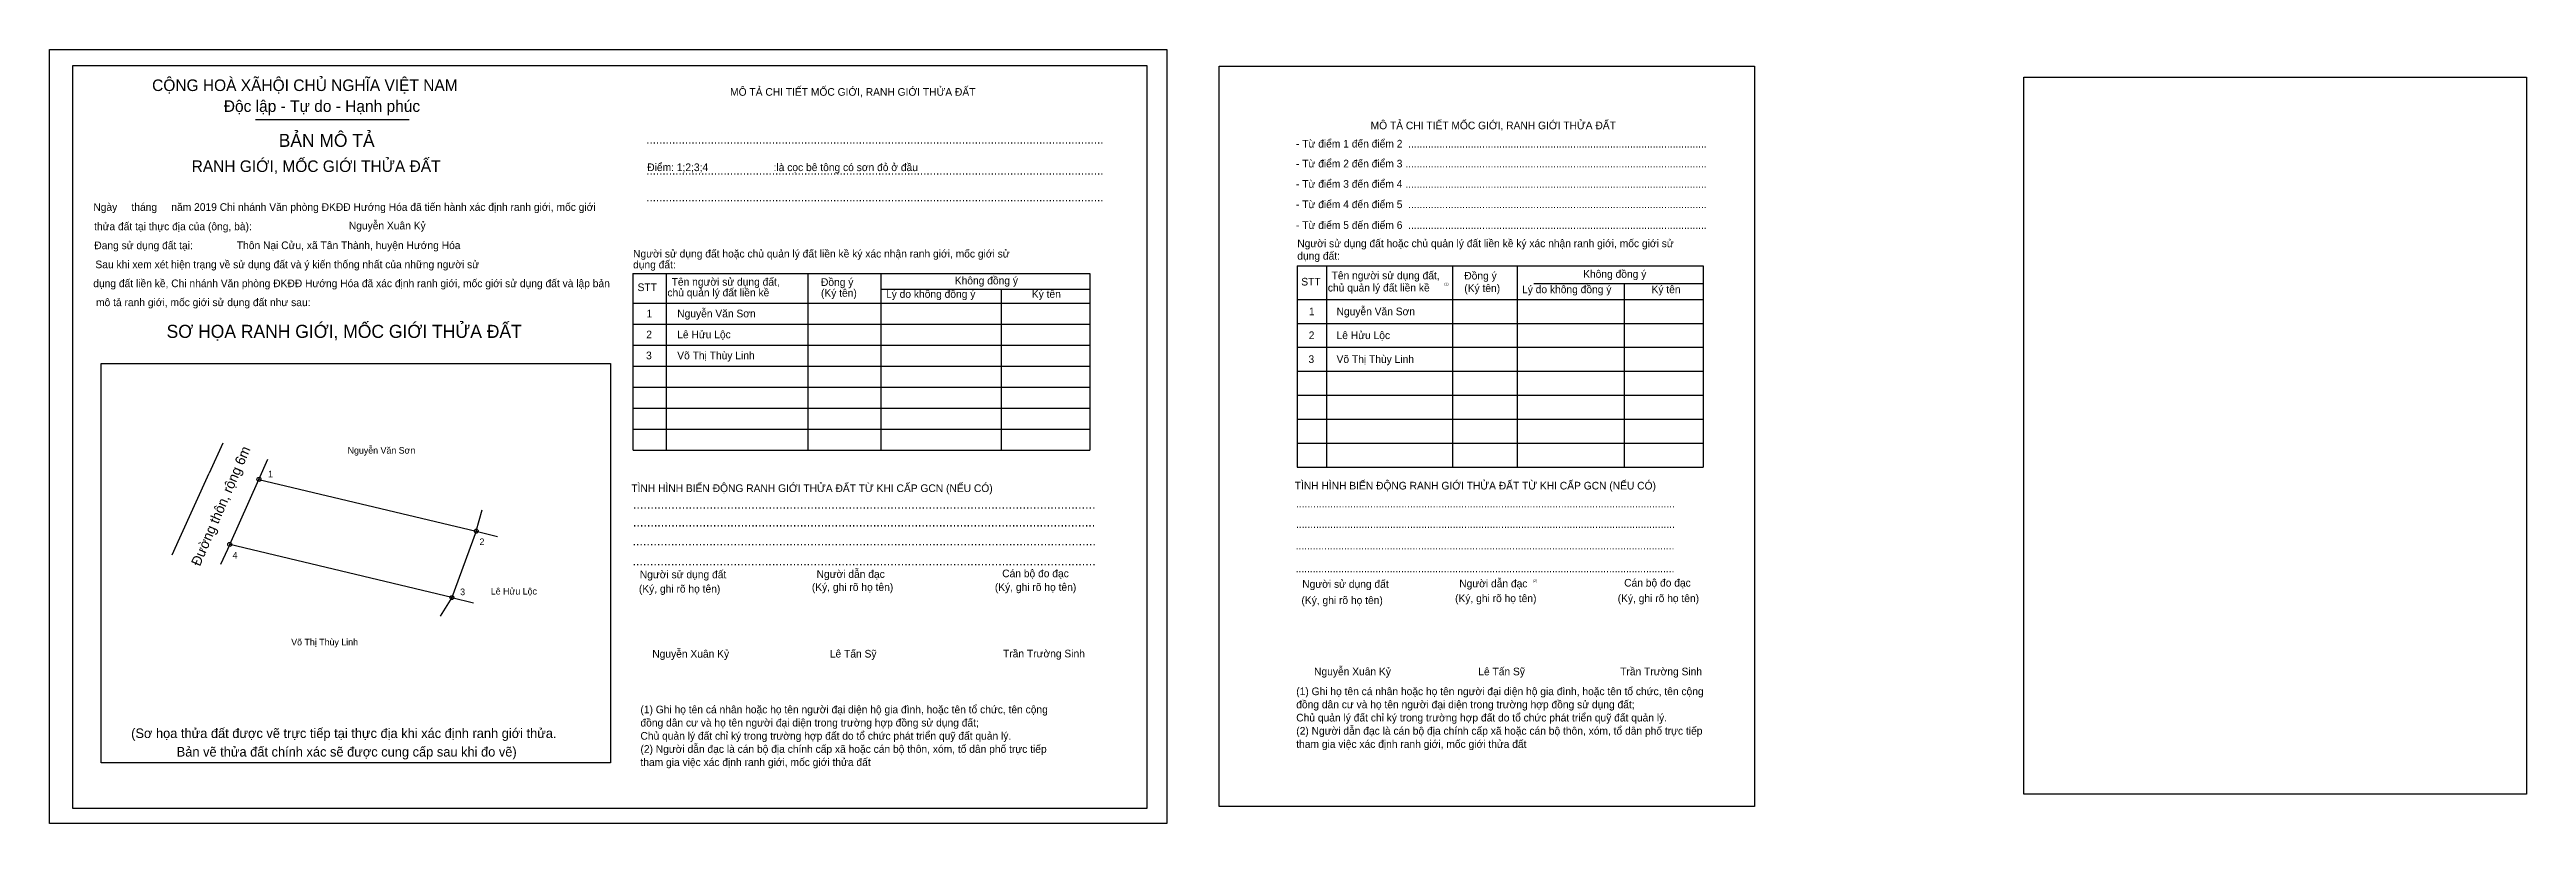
# Model space of a CAD drawing. Extents: x 129 to 540893, y 21 to 1835344.
# Drawn here: x 540583.2 to 540892.9, y 1835247.7 to 1835344.4 of the extents above.
import ezdxf

# ---------------------------------------------------------------- set-up
doc = ezdxf.new("R2010")
doc.units = 0
for name, color, linetype in [('bmtKhungInTrang1', 7, 'Continuous'), ('bmtKhungInTrang2', 7, 'Continuous'), ('bmtNoiDung', 7, 'Continuous'), ('bmtTemplate', 7, 'Continuous'), ('CanhThua', 7, 'Continuous'), ('Level 1', 7, 'Continuous'), ('Level 10', 7, 'Continuous'), ('Level 23', 7, 'Continuous'), ('MocDinhThua', 7, 'Continuous'), ('RauThua', 7, 'Continuous'), ('SoHieuDinhThua', 7, 'Continuous'), ('TenChuLanCan', 7, 'Continuous')]:
    doc.layers.add(name, color=color, linetype=linetype)

msp = doc.modelspace()

# ---------------------------------------------------------------- linework, layer by layer
at = {"layer": 'bmtKhungInTrang1'}
for points in [[(540583.19, 1835344.41), (540722.87, 1835344.41), (540722.87, 1835247.66), (540583.19, 1835247.66)], [(540586.09, 1835342.43), (540720.39, 1835342.43), (540720.39, 1835249.55), (540586.09, 1835249.55)]]:
    msp.add_lwpolyline(points, close=True, dxfattribs=at)
at = {"layer": 'bmtKhungInTrang2'}
msp.add_lwpolyline([(540729.44, 1835342.33), (540796.35, 1835342.33), (540796.35, 1835249.78), (540729.44, 1835249.78)], close=True, dxfattribs=at)
at = {"layer": 'bmtTemplate'}
for p, q in [((540608.96, 1835335.65), (540628.15, 1835335.65)), ((540660.28, 1835316.4), (540660.28, 1835294.31)), ((540678, 1835316.4), (540678, 1835294.31)), ((540687.11, 1835316.43), (540687.11, 1835294.31)), ((540713.27, 1835316.4), (540713.27, 1835294.31)), ((540742.86, 1835317.36), (540742.86, 1835292.2)), ((540758.6, 1835317.36), (540758.6, 1835292.2)), ((540766.7, 1835317.39), (540766.7, 1835292.2)), ((540789.95, 1835317.36), (540789.95, 1835292.2)), ((540687.11, 1835314.46), (540713.27, 1835314.46)), ((540739.19, 1835313.17), (540789.95, 1835313.17)), ((540768.76, 1835315.15), (540789.95, 1835315.15)), ((540656.15, 1835312.72), (540713.27, 1835312.72)), ((540656.15, 1835310.09), (540713.27, 1835310.09)), ((540739.19, 1835310.18), (540789.95, 1835310.18)), ((540656.15, 1835307.46), (540713.27, 1835307.46)), ((540739.19, 1835307.18), (540789.95, 1835307.18)), ((540656.15, 1835304.83), (540713.27, 1835304.83)), ((540739.19, 1835304.18), (540789.95, 1835304.18)), ((540656.15, 1835302.2), (540713.27, 1835302.2)), ((540739.19, 1835301.19), (540789.95, 1835301.19)), ((540656.15, 1835299.57), (540713.27, 1835299.57)), ((540739.19, 1835298.19), (540789.95, 1835298.19)), ((540656.15, 1835296.94), (540713.27, 1835296.94)), ((540656.15, 1835294.31), (540713.27, 1835294.31)), ((540739.19, 1835295.2), (540789.95, 1835295.2)), ((540739.19, 1835292.2), (540789.95, 1835292.2))]:
    msp.add_line(p, q, dxfattribs=at)
for points in [[(540586.09, 1835342.43), (540720.39, 1835342.43), (540720.39, 1835249.55), (540586.09, 1835249.55)], [(540830.03, 1835340.94), (540892.86, 1835340.94), (540892.86, 1835251.34), (540830.03, 1835251.34)], [(540589.64, 1835255.22), (540589.64, 1835305.17), (540653.31, 1835305.17), (540653.31, 1835255.22)]]:
    msp.add_lwpolyline(points, close=True, dxfattribs=at)
for points in [[(540656.11, 1835316.4), (540713.27, 1835316.4)], [(540656.11, 1835316.4), (540656.11, 1835294.31)], [(540739.16, 1835317.36), (540789.95, 1835317.36)], [(540739.16, 1835317.36), (540739.16, 1835292.2)], [(540702.16, 1835314.43), (540702.16, 1835294.31)], [(540780.07, 1835315.12), (540780.07, 1835292.2)]]:
    msp.add_lwpolyline(points, dxfattribs=at)
at = {"layer": 'CanhThua'}
for p, q in [((540605.72, 1835282.54), (540609.38, 1835290.67)), ((540609.38, 1835290.67), (540636.54, 1835284.2)), ((540633.5, 1835275.9), (540605.72, 1835282.54)), ((540636.54, 1835284.2), (540633.5, 1835275.9))]:
    msp.add_line(p, q, dxfattribs=at)
at = {"layer": 'Level 10'}
msp.add_lwpolyline([(540604.84, 1835295.22), (540603.17, 1835291.46)], dxfattribs=at)
at = {"layer": 'Level 23'}
for p, q in [((540599.5, 1835283.38), (540603.17, 1835291.46)), ((540598.52, 1835281.26), (540599.5, 1835283.38))]:
    msp.add_line(p, q, dxfattribs=at)
at = {"layer": 'MocDinhThua'}
for centre in [(540609.38, 1835290.67), (540605.72, 1835282.54), (540636.54, 1835284.2), (540633.5, 1835275.9)]:
    msp.add_circle(centre, 0.25, dxfattribs=at)
at = {"layer": 'RauThua'}
for p, q in [((540609.38, 1835290.67), (540610.5, 1835293.18)), ((540636.54, 1835284.2), (540637.28, 1835286.85)), ((540605.72, 1835282.54), (540604.56, 1835280.04)), ((540636.54, 1835284.2), (540639.21, 1835283.53)), ((540633.5, 1835275.9), (540632.02, 1835273.58)), ((540633.5, 1835275.9), (540636.18, 1835275.26))]:
    msp.add_line(p, q, dxfattribs=at)

# ---------------------------------------------------------------- texts
at = {"layer": 'bmtNoiDung'}
for s, height, p in [('Nguyễn Xuân Kỷ', 0.9574, (540620.61, 1835321.92)), ('Thôn Nại Cửu, xã Tân Thành, huyện Hướng Hóa', 0.9574, (540606.61, 1835319.46)), ('1', 0.957, (540657.83, 1835310.93)), ('Nguyễn Văn Sơn ', 0.9574, (540661.67, 1835310.93)), ('1', 0.957, (540740.65, 1835311.19)), ('Nguyễn Văn Sơn ', 0.9574, (540744.1, 1835311.19)), ('3', 0.957, (540657.77, 1835305.69)), ('2', 0.957, (540657.8, 1835308.31)), ('Võ Thị Thùy Linh ', 0.9574, (540661.67, 1835305.69)), ('Lê Hửu Lộc ', 0.9574, (540661.67, 1835308.31)), ('2', 0.957, (540740.62, 1835308.21)), ('Lê Hửu Lộc ', 0.9574, (540744.1, 1835308.21)), ('3', 0.957, (540740.59, 1835305.23)), ('Võ Thị Thùy Linh ', 0.9574, (540744.1, 1835305.23)), ('Nguyễn Xuân Kỷ', 0.9574, (540658.55, 1835268.39)), ('Lê Tấn Sỹ', 0.957, (540680.75, 1835268.4)), ('Trần Trường Sinh', 0.9574, (540702.4, 1835268.42)), ('Nguyễn Xuân Kỷ', 0.9574, (540741.29, 1835266.18)), ('Lê Tấn Sỹ', 0.957, (540761.82, 1835266.18)), ('Trần Trường Sinh', 0.9574, (540779.56, 1835266.18))]:
    msp.add_text(s, height=height, dxfattribs=at).set_placement(p)
at = {"layer": 'bmtTemplate'}
for s, height, p in [('CỘNG HOÀ XÃHỘI CHỦ NGHĨA VIỆT NAM', 1.4482, (540596.02, 1835339.22)), ('Độc lập - Tự do - Hạnh phúc', 1.4482, (540604.98, 1835336.61)), ('MÔ TẢ CHI TIẾT MỐC GIỚI, RANH GIỚI THỬA ĐẤT', 0.9574, (540668.28, 1835338.63)), ('MÔ TẢ CHI TIẾT MỐC GIỚI, RANH GIỚI THỬA ĐẤT', 0.957, (540748.36, 1835334.44)), ('BẢN MÔ TẢ', 1.629, (540611.85, 1835332.24)), ('..............................................................................................................................................', 1.0834, (540657.8, 1835332.62)), ('- Từ điểm 1 đến điểm 2  .........................................................................................................', 0.95704, (540739.03, 1835332.16)), ('RANH GIỚI, MỐC GIỚI THỬA ĐẤT', 1.4482, (540600.96, 1835329.1)), ('Điểm: 1;2;3;4                       :là cọc bê tông có sơn đỏ ở đầu', 0.9574, (540657.92, 1835329.21)), ('..............................................................................................................................................', 1.0834, (540657.8, 1835328.76)), ('- Từ điểm 2 đến điểm 3 ..........................................................................................................', 0.95704, (540739.03, 1835329.67)), ('- Từ điểm 3 đến điểm 4 ..........................................................................................................', 0.95704, (540739.03, 1835327.13)), ('Ngày     tháng     năm 2019 Chi nhánh Văn phòng ĐKĐĐ Hướng Hóa đã tiến hành xác định ranh giới, mốc giới ', 0.9574, (540588.67, 1835324.24)), ('..............................................................................................................................................', 1.0834, (540657.8, 1835325.42)), ('- Từ điểm 4 đến điểm 5  .........................................................................................................', 0.95704, (540739.03, 1835324.58)), ('thửa đất tại thực địa của (ông, bà):', 0.9574, (540588.76, 1835321.82)), ('- Từ điểm 5 đến điểm 6  .........................................................................................................', 0.95704, (540739.03, 1835321.98)), ('Đang sử dụng đất tại:', 0.9574, (540588.79, 1835319.45)), ('Người sử dụng đất hoặc chủ quản lý đất liền kề ký xác nhận ranh giới, mốc giới sử', 0.9574, (540656.15, 1835318.41)), ('dụng đất:', 0.957, (540739.19, 1835318.14)), ('Người sử dụng đất hoặc chủ quản lý đất liền kề ký xác nhận ranh giới, mốc giới sử', 0.957, (540739.19, 1835319.7)), ('Sau khi xem xét hiện trạng về sử dụng đất và ý kiến thống nhất của những người sử ', 0.9574, (540588.93, 1835317.07)), ('dụng đất:', 0.957, (540656.15, 1835317.05)), ('Tên người sử dụng đất,', 0.9574, (540660.97, 1835314.89)), ('Đồng ý', 0.957, (540679.64, 1835314.86)), ('Không đồng ý', 0.9574, (540696.37, 1835315.05)), ('STT', 0.957, (540739.69, 1835314.91)), ('Tên người sử dụng đất,', 0.957, (540743.48, 1835315.69)), ('Đồng ý', 0.957, (540760.07, 1835315.66)), ('Không đồng ý', 0.957, (540774.93, 1835315.87)), ('dụng đất liền kề, Chi nhánh Văn phòng ĐKĐĐ Hướng Hóa đã xác định ranh giới, mốc giới sử dụng đất và lập bản', 0.9574, (540588.66, 1835314.7)), ('mô tả ranh giới, mốc giới sử dụng đất như sau:', 0.9574, (540589.01, 1835312.33)), ('STT', 0.957, (540656.71, 1835314.21)), ('chủ quản lý đất liền kề', 0.9574, (540660.44, 1835313.55)), ('(Ký tên)', 0.957, (540679.64, 1835313.5)), ('Lý do không đồng ý', 0.9574, (540687.77, 1835313.37)), ('Ký tên', 0.957, (540706, 1835313.37)), ('chủ quản lý đất liền kề', 0.957, (540743.01, 1835314.16)), ('(1)', 0.319, (540757.57, 1835314.94)), ('(Ký tên)', 0.957, (540760.07, 1835314.1)), ('Lý do không đồng ý', 0.957, (540767.29, 1835313.95)), ('Ký tên', 0.957, (540783.48, 1835313.95)), ('SƠ HỌA RANH GIỚI, MỐC GIỚI THỬA ĐẤT', 1.6343, (540597.83, 1835308.36)), ('TÌNH HÌNH BIẾN ĐỘNG RANH GIỚI THỬA ĐẤT TỪ KHI CẤP GCN (NẾU CÓ)', 0.9574, (540655.93, 1835289.09)), ('TÌNH HÌNH BIẾN ĐỘNG RANH GIỚI THỬA ĐẤT TỪ KHI CẤP GCN (NẾU CÓ)', 0.957, (540738.87, 1835289.41)), ('.....................................................................................................................................', 1.17026, (540656.14, 1835287.01)), ('.....................................................................................................................................', 1.16965, (540656.14, 1835284.78)), ('.....................................................................................................................................', 0.95848, (540739.03, 1835287.16)), ('.....................................................................................................................................', 1.1726, (540656.08, 1835282.41)), ('.....................................................................................................................................', 0.95848, (540738.98, 1835281.92)), ('.....................................................................................................................................', 0.95848, (540739.03, 1835284.61)), ('.....................................................................................................................................', 1.17199, (540656.08, 1835279.91)), ('Người sử dụng đất', 0.9574, (540656.99, 1835278.31)), ('Người dẫn đạc', 0.9574, (540679.09, 1835278.36)), ('Cán bộ đo đạc', 0.9574, (540702.3, 1835278.44)), ('.....................................................................................................................................', 0.95848, (540738.98, 1835279.07)), ('(Ký, ghi rõ họ tên)', 0.9574, (540656.88, 1835276.52)), ('(Ký, ghi rõ họ tên)', 0.9574, (540678.5, 1835276.73)), ('(Ký, ghi rõ họ tên)', 0.9574, (540701.38, 1835276.73)), ('(Ký, ghi rõ họ tên)', 0.957, (540739.71, 1835275.09)), ('Người sử dụng đất', 0.957, (540739.81, 1835277.12)), ('(Ký, ghi rõ họ tên)', 0.957, (540758.92, 1835275.33)), ('Người dẫn đạc', 0.957, (540759.44, 1835277.18)), ('(2)', 0.319, (540768.63, 1835277.84)), ('(Ký, ghi rõ họ tên)', 0.957, (540779.25, 1835275.33)), ('Cán bộ đo đạc', 0.957, (540780.06, 1835277.27)), ('(1) Ghi họ tên cá nhân hoặc họ tên người đại diện hộ gia đình, hoặc tên tổ chức, tên cộng', 0.957, (540739.06, 1835263.7)), ('đồng dân cư và họ tên người đại diện trong trường hợp đồng sử dụng đất;', 0.957, (540657.07, 1835259.78)), ('(1) Ghi họ tên cá nhân hoặc họ tên người đại diện hộ gia đình, hoặc tên tổ chức, tên cộng', 0.957, (540657.07, 1835261.43)), ('đồng dân cư và họ tên người đại diện trong trường hợp đồng sử dụng đất;', 0.957, (540739.06, 1835262.06)), ('Chủ quản lý đất chỉ ký trong trường hợp đất do tổ chức phát triển quỹ đất quản lý.', 0.957, (540739.06, 1835260.41)), ('(Sơ họa thửa đất được vẽ trực tiếp tại thực địa khi xác định ranh giới thửa.', 1.1991, (540593.4, 1835258.34)), ('Bản vẽ thửa đất chính xác sẽ được cung cấp sau khi đo vẽ)', 1.1991, (540599.09, 1835256.02)), ('Chủ quản lý đất chỉ ký trong trường hợp đất do tổ chức phát triển quỹ đất quản lý.', 0.957, (540657.07, 1835258.13)), ('(2) Người dẫn đạc là cán bộ địa chính cấp xã hoặc cán bộ thôn, xóm, tổ dân phố trực tiếp', 0.957, (540657.07, 1835256.49)), ('tham gia việc xác định ranh giới, mốc giới thửa đất', 0.957, (540739.06, 1835257.11)), ('(2) Người dẫn đạc là cán bộ địa chính cấp xã hoặc cán bộ thôn, xóm, tổ dân phố trực tiếp', 0.957, (540739.06, 1835258.76)), ('tham gia việc xác định ranh giới, mốc giới thửa đất', 0.957, (540657.07, 1835254.84))]:
    msp.add_text(s, height=height, dxfattribs=at).set_placement(p)
at = {"layer": 'Level 1'}
msp.add_text('Đường thôn, rộng 6m', height=1.25, rotation=66.6631, dxfattribs=at).set_placement((540601.99, 1835279.73))
at = {"layer": 'SoHieuDinhThua'}
for s, p in [('1', (540610.51, 1835290.92)), ('2', (540636.95, 1835282.46)), ('4', (540606.08, 1835280.77)), ('3', (540634.53, 1835276.2))]:
    msp.add_text(s, height=0.826, dxfattribs=at).set_placement(p)
at = {"layer": 'TenChuLanCan'}
for s, height, p in [('Nguyễn Văn Sơn', 0.8262, (540620.46, 1835293.89)), ('Lê Hửu Lộc', 0.826, (540638.36, 1835276.28)), ('Võ Thị Thùy Linh', 0.8262, (540613.41, 1835269.92))]:
    msp.add_text(s, height=height, dxfattribs=at).set_placement(p)

doc.saveas('drawing.dxf')
